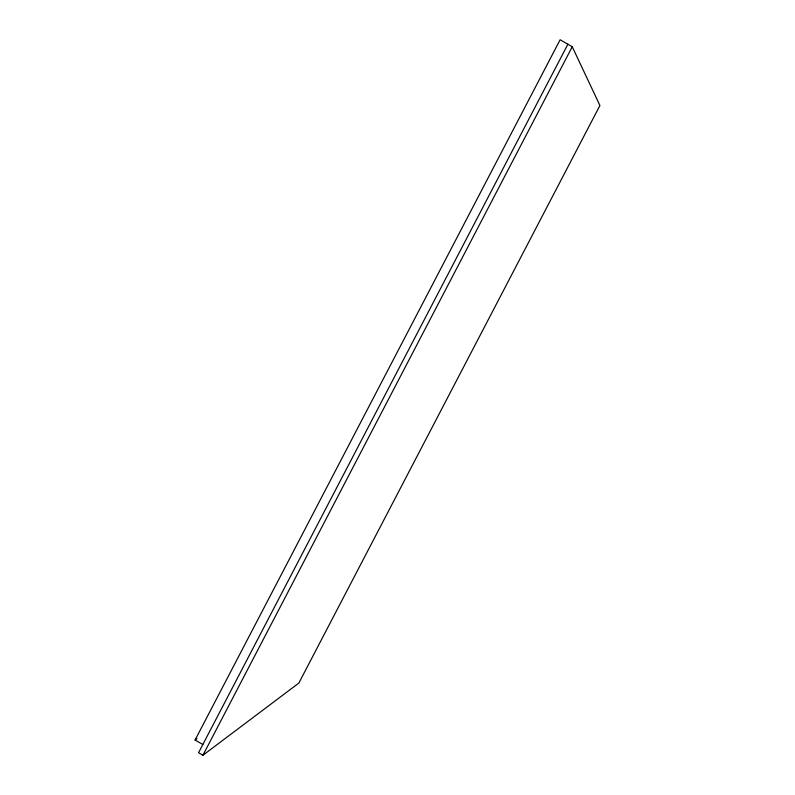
<?xml version="1.0" encoding="UTF-8"?>
<svg xmlns="http://www.w3.org/2000/svg" width="795" height="795" viewBox="0 0 795 795"><rect width="100%" height="100%" fill="white"/><g stroke="black" fill="none" stroke-linecap="round" stroke-linejoin="round"><path stroke-width="1.19" d="M202.844 744.498L195.083 740.016L560.117 39.75L572.251 46.756L599.917 105.516L298.841 683.084L202.924 755.25L198.561 752.726L567.888 44.232M202.924 755.25L572.251 46.756M195.083 740.016L196.971 738.595"/></g></svg>
